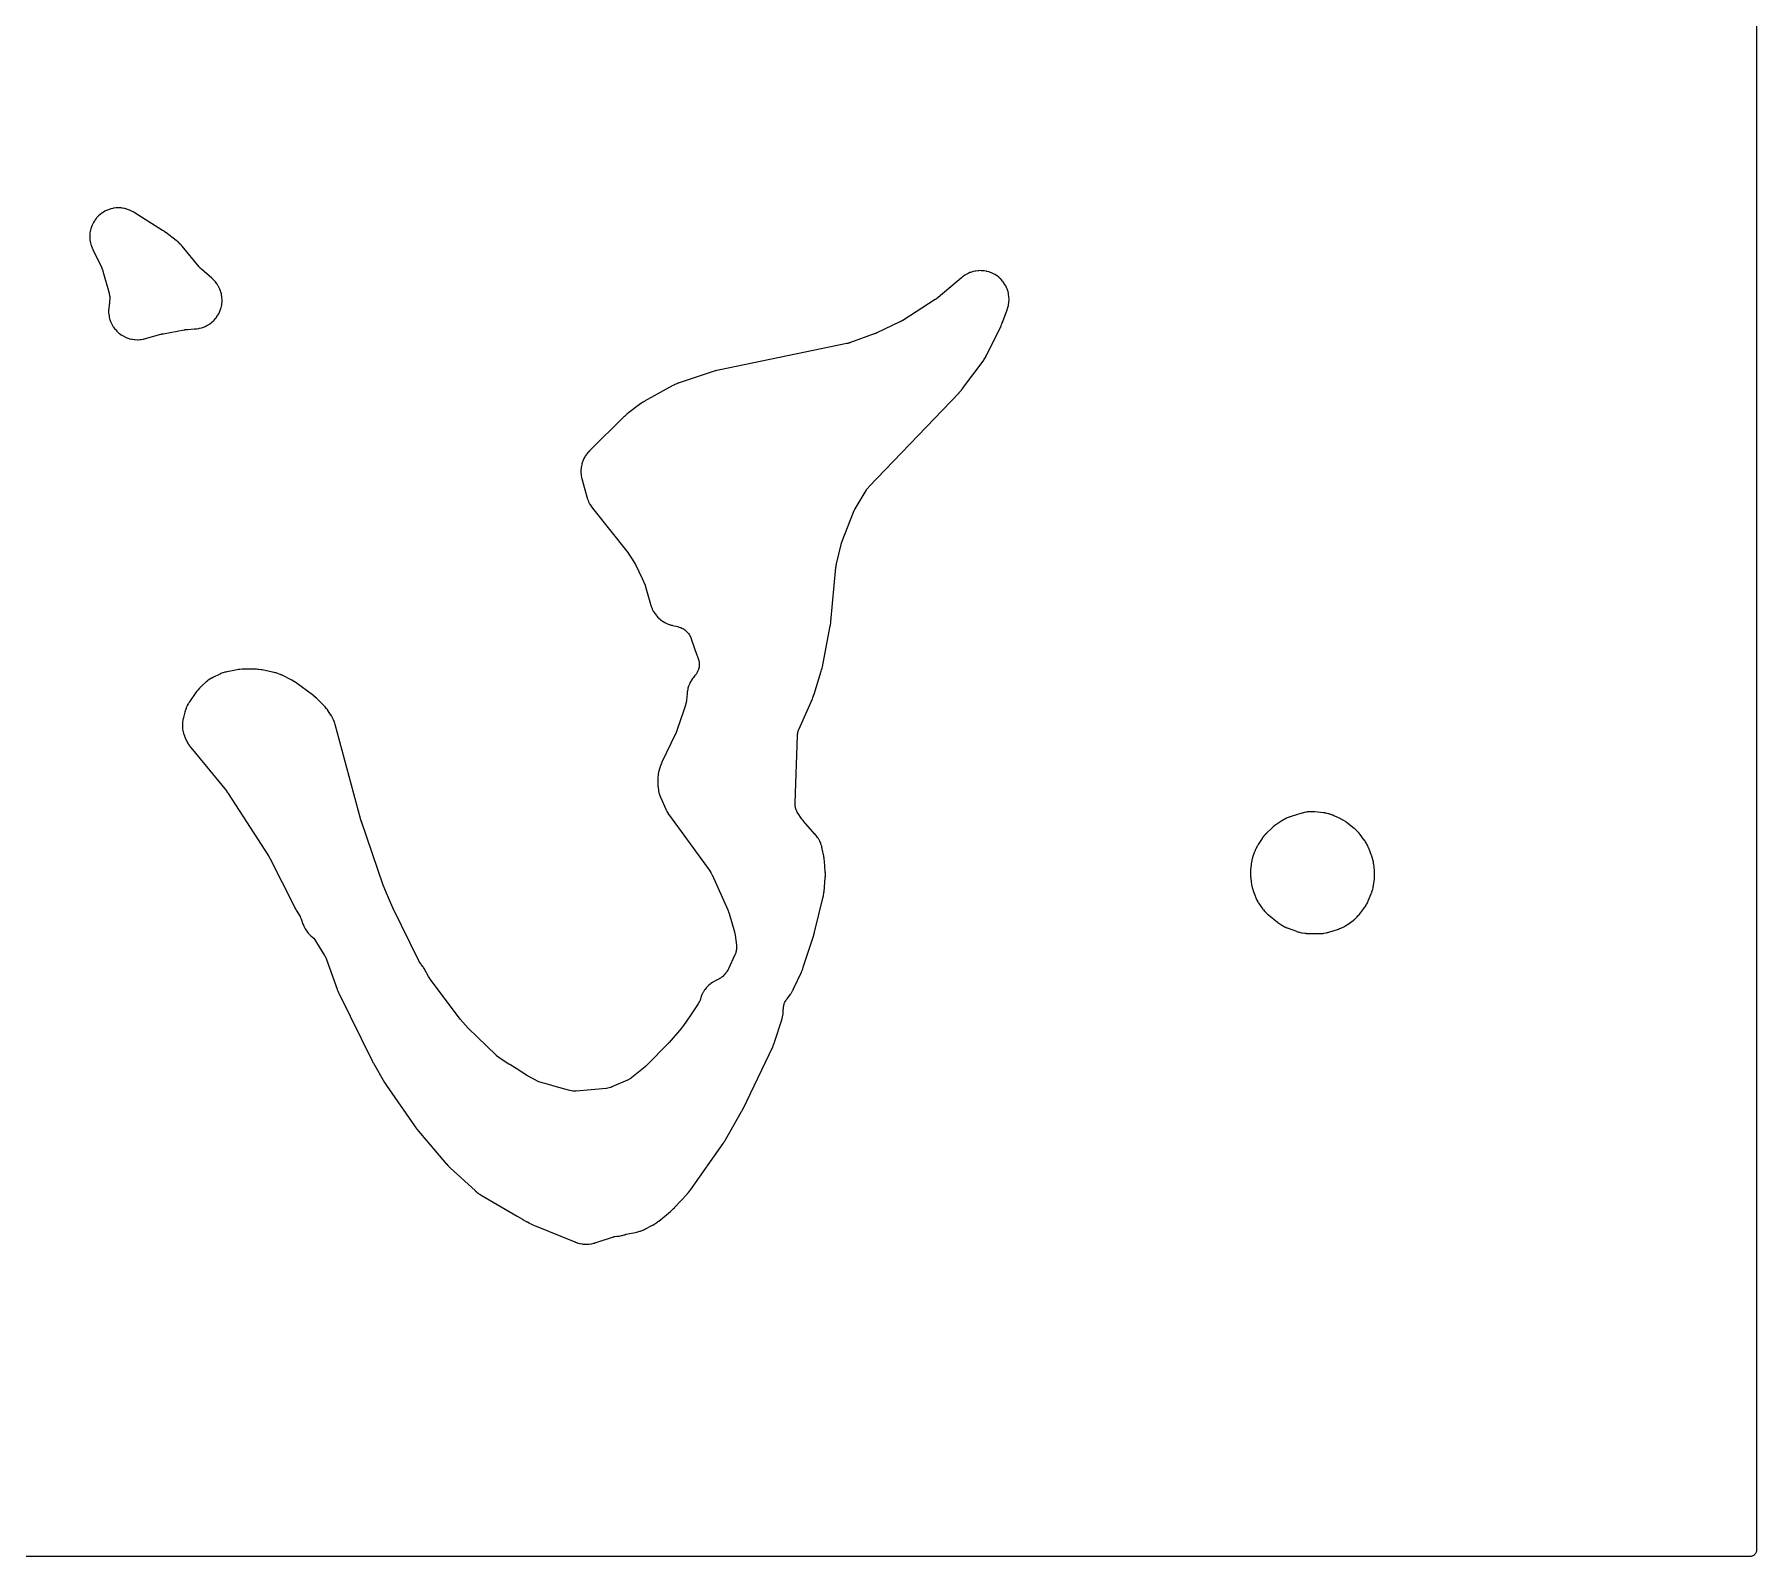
# Model space of a CAD drawing. Header units: millimetres. Extents: x 0 to 300, y 0 to 300.
# Drawn here: x 150 to 300, y -0.1 to 132.6 of the extents above; entities that cross this region are included whole.
import ezdxf

# ---------------------------------------------------------------- set-up
doc = ezdxf.new("R2010")
doc.units = ezdxf.units.MM
doc.layers.add('CUT', color=7, linetype='CONTINUOUS')

msp = doc.modelspace()

# ---------------------------------------------------------------- linework, layer by layer
at = {"layer": 'CUT'}
msp.add_lwpolyline([(300.0045, 298.5625), (300.0045, 1.4375), (300.0045, 0.5522), (300.0009, 0.4788), (299.9923, 0.4206), (299.978, 0.3635), (299.9582, 0.3082), (299.933, 0.255), (299.9028, 0.2046), (299.8678, 0.1573), (299.8283, 0.1137), (299.7847, 0.0743), (299.7375, 0.0392), (299.687, 0.009), (299.6339, -0.0162), (299.5785, -0.036), (299.5214, -0.0503), (299.4633, -0.0589), (299.3898, -0.0625), (298.5045, -0.0625), (1.4375, -0.0625)], dxfattribs=at)
for points in [[(154.8477, 114.4661), (154.8938, 114.2838), (154.9112, 114.227), (154.976, 114.0478), (154.9868, 114.0201), (155.0093, 113.9666), (155.0152, 113.9529), (155.0547, 113.8647), (155.0609, 113.8512), (155.8303, 112.2427), (155.8345, 112.2338), (155.8408, 112.2201), (155.8511, 112.1973), (155.8644, 112.1665), (155.8757, 112.139), (155.8844, 112.117), (155.8892, 112.1043), (155.891, 112.0996), (155.9008, 112.0721), (155.9217, 112.0104), (155.9334, 111.9732), (155.9371, 111.9606), (155.9398, 111.9512), (156.4742, 110.04), (156.4773, 110.0287), (156.4814, 110.0134), (156.4922, 109.9677), (156.5036, 109.9137), (156.5167, 109.8334), (156.5259, 109.7552), (156.5318, 109.6733), (156.5333, 109.6163), (156.5332, 109.5686), (156.5328, 109.5531), (156.5324, 109.5413), (156.5243, 109.3416), (156.5237, 109.3292), (156.5228, 109.3125), (156.5188, 109.263), (156.5097, 109.1808), (156.5049, 109.1438), (156.5018, 109.1234), (156.4999, 109.1112), (156.4951, 109.0826), (156.493, 109.0704), (156.4879, 109.0422), (156.4842, 109.0186), (156.4787, 108.9903), (156.4735, 108.9585), (156.4724, 108.9507), (156.4722, 108.9496), (156.4676, 108.9159), (156.4478, 108.7942), (156.4412, 108.7345), (156.4296, 108.545), (156.429, 108.485), (156.4365, 108.2953), (156.4418, 108.2355), (156.4682, 108.0475), (156.4795, 107.9885), (156.5246, 107.8041), (156.5417, 107.7465), (156.605, 107.5675), (156.6278, 107.512), (156.7086, 107.3402), (156.7369, 107.2872), (156.8345, 107.1244), (156.8679, 107.0745), (156.9813, 106.9222), (157.0195, 106.8759), (157.1476, 106.7358), (157.1902, 106.6935), (157.3316, 106.5669), (157.3783, 106.5291), (157.5317, 106.4172), (157.5819, 106.3843), (157.7457, 106.2883), (157.7989, 106.2605), (157.9715, 106.1814), (158.0273, 106.1591), (158.2069, 106.0976), (158.2646, 106.081), (158.4494, 106.0378), (158.5085, 106.0271), (158.6967, 106.0025), (158.7566, 105.9977), (158.9464, 105.9921), (159.0064, 105.9934), (159.1958, 106.0068), (159.2554, 106.014), (159.4451, 106.0467), (159.4745, 106.0525), (159.5317, 106.0654), (159.5463, 106.0688), (159.641, 106.0926), (159.6555, 106.0964), (160.9875, 106.4663), (160.9967, 106.4688), (161.0182, 106.4745), (161.0274, 106.4769), (161.0387, 106.4798), (161.048, 106.4821), (161.0696, 106.4874), (161.0788, 106.4896), (161.0895, 106.492), (161.0988, 106.4942), (161.1206, 106.499), (161.1299, 106.501), (161.1413, 106.5034), (161.1506, 106.5053), (161.1724, 106.5096), (161.1818, 106.5114), (163.0192, 106.8574), (163.0333, 106.86), (163.0664, 106.8656), (163.0806, 106.868), (163.0979, 106.8707), (163.1122, 106.8728), (163.1454, 106.8774), (163.1597, 106.8792), (163.1761, 106.8813), (163.1903, 106.8829), (163.2237, 106.8865), (163.238, 106.8879), (163.2555, 106.8894), (163.2698, 106.8906), (163.3033, 106.8931), (163.3177, 106.8941), (163.9073, 106.9285), (163.922, 106.9295), (164.0177, 106.9375), (164.0324, 106.9389), (164.0898, 106.945), (164.1191, 106.9489), (164.3062, 106.9785), (164.364, 106.9906), (164.5448, 107.0378), (164.6012, 107.0555), (164.7764, 107.1203), (164.8308, 107.1434), (164.9988, 107.2251), (165.0506, 107.2535), (165.2098, 107.3513), (165.2586, 107.3847), (165.4074, 107.4977), (165.4526, 107.5357), (165.5896, 107.6627), (165.6309, 107.705), (165.7547, 107.8449), (165.7916, 107.8911), (165.901, 108.0425), (165.9332, 108.0921), (166.0272, 108.2535), (166.0544, 108.306), (166.1321, 108.4759), (166.1539, 108.5308), (166.2145, 108.7075), (166.2309, 108.7643), (166.2738, 108.9461), (166.2845, 109.0042), (166.3093, 109.1894), (166.3142, 109.2483), (166.3207, 109.435), (166.3198, 109.4941), (166.3079, 109.6805), (166.3012, 109.7393), (166.271, 109.9236), (166.2586, 109.9814), (166.2104, 110.1619), (166.1923, 110.2182), (166.1266, 110.393), (166.1031, 110.4473), (166.0205, 110.6148), (165.9918, 110.6665), (165.8931, 110.8251), (165.8594, 110.8737), (165.7456, 111.0218), (165.7073, 111.0668), (165.5777, 111.205), (165.5569, 111.226), (165.5154, 111.2661), (165.5047, 111.2762), (165.4339, 111.3412), (165.4229, 111.3511), (164.529, 112.1329), (164.5221, 112.139), (164.5115, 112.1485), (164.4941, 112.1644), (164.4711, 112.186), (164.451, 112.2055), (164.4353, 112.2212), (164.4264, 112.2303), (164.4231, 112.2337), (164.4042, 112.2537), (164.3629, 112.299), (164.3387, 112.3266), (164.3307, 112.3361), (164.3249, 112.3431), (162.8413, 114.1441), (162.83, 114.1575), (162.7551, 114.2431), (162.7434, 114.2562), (162.697, 114.3062), (162.6725, 114.3312), (162.5085, 114.4887), (162.4825, 114.5122), (162.4306, 114.5565), (162.4171, 114.5677), (162.3285, 114.639), (162.3147, 114.6497), (161.4109, 115.3344), (161.4003, 115.3423), (161.3309, 115.3925), (161.3201, 115.4001), (161.2316, 115.4612), (161.2207, 115.4686), (161.1492, 115.5157), (161.1381, 115.5229), (158.6714, 117.0709), (158.6587, 117.0786), (158.5756, 117.1279), (158.5628, 117.1354), (158.5121, 117.1638), (158.4858, 117.1777), (158.3152, 117.2625), (158.2607, 117.2863), (158.085, 117.3529), (158.0284, 117.3712), (157.8469, 117.42), (157.7888, 117.4326), (157.6034, 117.4633), (157.5443, 117.4701), (157.3567, 117.4823), (157.2973, 117.4832), (157.1094, 117.4767), (157.0502, 117.4717), (156.8639, 117.4467), (156.8055, 117.4359), (156.6226, 117.3926), (156.5655, 117.376), (156.3878, 117.3148), (156.3326, 117.2927), (156.1618, 117.2142), (156.1091, 117.1867), (155.9469, 117.0917), (155.8972, 117.0591), (155.7452, 116.9486), (155.6989, 116.9112), (155.5586, 116.7861), (155.5163, 116.7444), (155.3891, 116.6061), (155.351, 116.5604), (155.2382, 116.4101), (155.2048, 116.3608), (155.1074, 116.2001), (155.0791, 116.1478), (154.998, 115.9783), (154.9751, 115.9234), (154.9112, 115.7467), (154.8937, 115.6898), (154.8476, 115.5076), (154.8359, 115.4493), (154.8081, 115.2634), (154.8022, 115.2043), (154.7929, 115.0166), (154.7929, 114.9571), (154.8022, 114.7694), (154.8081, 114.7102), (154.836, 114.5243)], [(162.8781, 72.0834), (162.906, 71.9029), (162.9172, 71.8478), (162.9599, 71.6782), (162.9759, 71.6253), (163.0342, 71.4599), (163.0439, 71.4342), (163.0641, 71.3845), (163.0694, 71.3718), (163.1048, 71.2899), (163.1104, 71.2774), (163.204, 71.0737), (163.2094, 71.0622), (163.2456, 70.9877), (163.2513, 70.9763), (163.274, 70.9319), (163.2861, 70.9095), (163.3666, 70.7673), (163.3936, 70.7241), (163.486, 70.5893), (163.5009, 70.5685), (163.5307, 70.5287), (163.5385, 70.5186), (163.5896, 70.4533), (163.5975, 70.4434), (166.691, 66.6619), (166.6989, 66.652), (166.7173, 66.6289), (166.7251, 66.6189), (166.7345, 66.6067), (166.7422, 66.5966), (166.7599, 66.573), (166.7675, 66.5628), (166.7761, 66.5509), (166.7835, 66.5406), (166.8006, 66.5165), (166.8078, 66.506), (166.8166, 66.4933), (166.8237, 66.4828), (166.8401, 66.4581), (166.847, 66.4475), (170.3501, 61.0181), (170.3564, 61.0082), (170.371, 60.985), (170.3771, 60.975), (170.3846, 60.9628), (170.3906, 60.9527), (170.4046, 60.9291), (170.4105, 60.919), (170.4172, 60.9072), (170.423, 60.897), (170.4363, 60.8731), (170.4419, 60.8628), (170.4488, 60.8502), (170.4543, 60.8398), (170.4669, 60.8155), (170.4723, 60.8051), (172.6146, 56.5733), (172.6207, 56.5614), (172.6616, 56.4849), (172.6681, 56.4732), (172.7215, 56.3783), (172.7282, 56.3668), (172.7725, 56.2921), (172.7794, 56.2807), (173.1231, 55.7295), (173.1247, 55.7237), (173.1333, 55.6942), (173.1516, 55.6371), (173.1565, 55.6225), (173.1894, 55.5282), (173.1947, 55.5138), (173.3648, 55.0639), (173.3702, 55.05), (173.4065, 54.9607), (173.4123, 54.947), (173.4354, 54.8939), (173.4479, 54.867), (173.5319, 54.6976), (173.5612, 54.6454), (173.6629, 54.4833), (173.6979, 54.4333), (173.8187, 54.2782), (173.8591, 54.2316), (173.9937, 54.0912), (174.0386, 54.049), (174.1871, 53.9231), (174.236, 53.8857), (174.3005, 53.8415), (175.2397, 52.3355), (175.246, 52.3252), (175.2545, 52.3113), (175.2784, 52.2692), (175.3163, 52.1981), (175.3325, 52.1664), (175.3473, 52.134), (175.3795, 52.0601), (175.3975, 52.0152), (175.4032, 51.9999), (175.4074, 51.9886), (176.3393, 49.3768), (176.3453, 49.3606), (176.3862, 49.2557), (176.3927, 49.2396), (176.4478, 49.1095), (176.4548, 49.0936), (176.5017, 48.9913), (176.5092, 48.9756), (179.3823, 43.1511), (179.3865, 43.1426), (179.4166, 43.0839), (179.4214, 43.0749), (179.4601, 43.0025), (179.4649, 42.9937), (179.4964, 42.937), (179.5017, 42.9277), (180.4713, 41.2549), (180.4776, 41.2443), (180.5193, 41.1757), (180.5258, 41.1652), (180.5799, 41.0802), (180.5867, 41.0698), (180.6311, 41.003), (180.6381, 40.9928), (183.0845, 37.4754), (183.0926, 37.464), (183.1464, 37.3904), (183.1548, 37.3792), (183.2245, 37.2883), (183.2332, 37.2773), (183.2903, 37.2063), (183.2993, 37.1955), (185.877, 34.1427), (185.8898, 34.128), (185.9745, 34.0341), (185.9878, 34.0198), (186.0978, 33.9055), (186.1115, 33.8917), (186.2021, 33.8034), (186.2163, 33.7901), (188.3657, 31.8283), (188.3776, 31.8177), (188.4564, 31.7496), (188.4686, 31.7393), (188.517, 31.6996), (188.5423, 31.68), (188.71, 31.5569), (188.7364, 31.5387), (188.7887, 31.5044), (188.8022, 31.4958), (188.8908, 31.4412), (188.9045, 31.4329), (192.0317, 29.6165), (192.478, 29.3336), (192.489, 29.3269), (192.5605, 29.2836), (192.5716, 29.2771), (192.6152, 29.252), (192.6378, 29.2397), (192.7861, 29.1626), (192.8092, 29.1512), (192.8548, 29.13), (192.8665, 29.1247), (192.916, 29.1029), (193.0665, 29.0155), (193.0851, 29.0051), (193.2072, 28.9398), (193.2262, 28.9301), (193.3822, 28.8538), (193.4015, 28.8448), (193.5279, 28.7884), (193.5475, 28.78), (197.0607, 27.3598), (197.0747, 27.3543), (197.1666, 27.3198), (197.1808, 27.3147), (197.2365, 27.2954), (197.2653, 27.2862), (197.451, 27.2321), (197.5098, 27.2181), (197.6974, 27.1834), (197.7572, 27.1754), (197.9474, 27.1598), (198.0078, 27.1578), (198.1986, 27.1614), (198.2588, 27.1655), (198.4483, 27.1882), (198.5078, 27.1984), (198.6966, 27.2406), (198.7259, 27.2479), (198.7827, 27.2636), (198.7972, 27.2678), (198.8911, 27.2964), (198.9055, 27.3009), (200.4308, 27.8071), (200.4452, 27.8118), (200.479, 27.8224), (200.4935, 27.8268), (200.5112, 27.832), (200.5258, 27.8362), (200.5285, 27.8369), (200.7067, 27.8503), (200.7214, 27.8516), (200.8169, 27.8611), (200.8316, 27.8628), (200.8888, 27.8699), (200.918, 27.8743), (201.1045, 27.907), (201.1621, 27.92), (201.3419, 27.9701), (201.3979, 27.9888), (201.5061, 28.0308), (202.3359, 28.1866), (202.3505, 28.1896), (202.4451, 28.2098), (202.4597, 28.2131), (202.5162, 28.2266), (202.545, 28.2343), (202.7281, 28.2879), (202.7843, 28.3074), (202.9612, 28.3789), (202.9885, 28.3908), (203.0412, 28.4152), (203.0546, 28.4216), (203.1414, 28.4644), (203.1547, 28.4712), (203.8221, 28.8215), (203.8356, 28.8288), (203.9229, 28.8776), (203.9363, 28.8852), (203.988, 28.9159), (204.014, 28.9322), (204.1806, 29.0428), (204.2058, 29.0604), (204.2541, 29.0962), (204.2663, 29.1055), (204.3451, 29.167), (204.3571, 29.1766), (205.3711, 30.011), (205.3862, 30.0239), (205.4832, 30.1093), (205.4979, 30.1226), (205.616, 30.2337), (205.6302, 30.2475), (205.7213, 30.3391), (205.7351, 30.3535), (206.8341, 31.5339), (206.8479, 31.5492), (206.9355, 31.65), (206.9487, 31.6657), (207.0542, 31.7959), (207.0669, 31.8121), (207.1474, 31.9187), (207.1595, 31.9353), (209.978, 35.9452), (209.986, 35.9569), (210.0373, 36.0338), (210.0451, 36.0457), (210.1072, 36.1436), (210.1147, 36.1557), (210.1623, 36.2349), (210.1695, 36.2472), (211.579, 38.7212), (211.584, 38.73), (211.6177, 38.7916), (211.6228, 38.8011), (211.6635, 38.8787), (211.6683, 38.8881), (211.6994, 38.95), (211.7044, 38.9602), (214.2903, 44.3633), (214.2989, 44.3821), (214.3526, 44.5051), (214.3605, 44.5241), (214.4226, 44.6807), (214.4299, 44.7), (214.475, 44.8264), (214.4816, 44.8459), (215.0808, 46.725), (215.0854, 46.7403), (215.1144, 46.8402), (215.1186, 46.8556), (215.1344, 46.9161), (215.1416, 46.9472), (215.1828, 47.1481), (215.1922, 47.2114), (215.2115, 47.4127), (215.2142, 47.4767), (215.2129, 47.5855), (215.2134, 47.6284), (215.2163, 47.707), (215.2235, 47.7925), (215.231, 47.8492), (215.2463, 47.9336), (215.2592, 47.9893), (215.2825, 48.0719), (215.3006, 48.1261), (215.3317, 48.2062), (215.3549, 48.2584), (215.3934, 48.3351), (215.4215, 48.3849), (215.4671, 48.4575), (215.5121, 48.5221), (215.5375, 48.5567), (215.7743, 48.864), (215.7844, 48.8775), (215.7848, 48.8781), (215.8485, 48.9656), (215.8581, 48.9793), (215.8951, 49.0333), (215.9133, 49.0615), (216.0261, 49.2477), (216.0427, 49.2769), (216.0734, 49.3346), (216.0811, 49.3495), (216.1295, 49.4471), (216.1368, 49.4622), (216.7917, 50.8793), (216.799, 50.8956), (216.8447, 51.0027), (216.8515, 51.0193), (216.9047, 51.1554), (216.911, 51.1722), (216.9502, 51.2818), (216.956, 51.2988), (217.8627, 54.0957), (217.8659, 54.1057), (217.8871, 54.1754), (217.8903, 54.1862), (217.9152, 54.2735), (217.9181, 54.2841), (217.9365, 54.3535), (217.9394, 54.3649), (218.6868, 57.4273), (218.6892, 57.4379), (218.7058, 57.5115), (218.7082, 57.5225), (218.7181, 57.571), (218.7225, 57.5944), (218.7466, 57.7411), (218.7499, 57.7638), (218.7548, 57.8033), (218.756, 57.8141), (218.764, 57.8883), (218.7652, 57.9003), (218.8682, 59.0896), (218.8691, 59.1019), (218.8744, 59.1817), (218.875, 59.194), (218.8772, 59.242), (218.8778, 59.2666), (218.8785, 59.4265), (218.8781, 59.4511), (218.8763, 59.4992), (218.8758, 59.5115), (218.8712, 59.5914), (218.8704, 59.6037), (218.7968, 60.5472), (218.7952, 60.565), (218.7828, 60.6799), (218.7806, 60.6976), (218.7607, 60.8413), (218.7581, 60.8589), (218.7389, 60.973), (218.7356, 60.9905), (218.6103, 61.6202), (218.607, 61.6358), (218.5842, 61.7365), (218.5805, 61.7519), (218.5652, 61.812), (218.5565, 61.8426), (218.4959, 62.037), (218.4737, 62.0966), (218.394, 62.2809), (218.3657, 62.3378), (218.2669, 62.5127), (218.2328, 62.5663), (218.1144, 62.732), (218.0953, 62.7574), (218.0566, 62.8058), (218.0465, 62.8181), (217.98, 62.8972), (217.9696, 62.9092), (216.9686, 64.0362), (216.9584, 64.0479), (216.9348, 64.0755), (216.9248, 64.0874), (216.9127, 64.102), (216.9028, 64.1141), (216.8802, 64.1424), (216.8706, 64.1547), (216.8538, 64.1764), (216.8444, 64.1888), (216.8227, 64.218), (216.8135, 64.2305), (216.8024, 64.2459), (216.7935, 64.2587), (216.7728, 64.2885), (216.7641, 64.3014), (216.5033, 64.6927), (216.4783, 64.7323), (216.4345, 64.8061), (216.391, 64.8889), (216.3649, 64.9455), (216.3302, 65.0324), (216.3102, 65.0914), (216.2847, 65.1815), (216.2709, 65.2422), (216.2549, 65.3344), (216.2474, 65.3963), (216.2411, 65.4897), (216.2398, 65.5754), (216.2403, 65.6222), (216.4543, 71.4886), (216.4569, 71.5313), (216.4635, 71.6093), (216.4747, 71.6941), (216.4848, 71.7501), (216.5041, 71.8335), (216.5195, 71.8883), (216.5465, 71.9694), (216.5748, 72.0425), (216.5912, 72.082), (217.7439, 74.6858), (217.7507, 74.7018), (217.7934, 74.8064), (217.7998, 74.8225), (217.8495, 74.9552), (217.8554, 74.9716), (217.892, 75.0784), (217.8974, 75.0949), (218.5168, 77.0908), (218.5214, 77.1065), (218.5501, 77.2086), (218.5543, 77.2244), (218.5868, 77.3536), (218.5906, 77.3695), (218.6137, 77.4731), (218.617, 77.489), (219.3088, 81.0464), (219.3114, 81.0611), (219.3275, 81.1566), (219.3298, 81.1714), (219.3471, 81.2918), (219.349, 81.3066), (219.3604, 81.4028), (219.362, 81.4176), (219.8005, 86.1369), (219.8021, 86.1528), (219.8062, 86.1897), (219.8081, 86.2055), (219.8106, 86.2248), (219.8128, 86.2406), (219.8182, 86.2774), (219.8206, 86.2931), (219.8236, 86.3111), (219.8263, 86.3268), (219.833, 86.3634), (219.836, 86.379), (219.8399, 86.3981), (219.8432, 86.4136), (219.8511, 86.4499), (219.8547, 86.4655), (220.2544, 88.1402), (220.2581, 88.1551), (220.267, 88.1899), (220.271, 88.2048), (220.276, 88.2228), (220.2802, 88.2376), (220.2903, 88.2721), (220.2947, 88.2868), (220.3, 88.3036), (220.3047, 88.3183), (220.316, 88.3523), (220.3209, 88.3669), (220.3271, 88.3846), (220.3324, 88.3991), (220.3448, 88.4327), (220.3502, 88.4471), (221.3303, 90.9662), (221.3338, 90.975), (221.3392, 90.9886), (221.3485, 91.011), (221.3614, 91.0407), (221.3733, 91.067), (221.383, 91.0877), (221.3887, 91.0995), (221.3908, 91.1039), (221.4037, 91.1291), (221.4331, 91.1848), (221.4515, 91.2178), (221.4579, 91.2288), (221.4627, 91.2369), (222.4324, 92.8588), (222.439, 92.8696), (222.448, 92.8842), (222.4757, 92.9264), (222.524, 92.9956), (222.546, 93.0257), (222.5692, 93.0549), (222.6231, 93.1198), (222.6565, 93.1578), (222.6682, 93.1703), (222.6769, 93.1795), (230.5256, 101.3753), (230.5381, 101.3887), (230.6178, 101.4772), (230.6298, 101.491), (230.7264, 101.605), (230.738, 101.6192), (230.8122, 101.7124), (230.8234, 101.7269), (232.6121, 104.1214), (232.6204, 104.1327), (232.6728, 104.2064), (232.6808, 104.2179), (232.7112, 104.2629), (232.7263, 104.2863), (232.8207, 104.4406), (232.8347, 104.4647), (232.8608, 104.5124), (232.8674, 104.5247), (232.9091, 104.605), (232.9154, 104.6174), (234.1799, 107.196), (234.1868, 107.2106), (234.2305, 107.3061), (234.237, 107.3209), (234.2886, 107.4423), (234.2948, 107.4572), (234.3333, 107.555), (234.339, 107.5701), (234.7134, 108.6017), (234.7182, 108.6154), (234.7483, 108.7051), (234.7527, 108.7189), (234.7695, 108.7733), (234.7774, 108.8013), (234.8238, 108.982), (234.8355, 109.039), (234.8638, 109.2209), (234.8699, 109.2787), (234.8804, 109.4625), (234.8809, 109.5207), (234.8735, 109.7046), (234.8683, 109.7625), (234.8432, 109.9449), (234.8324, 110.0021), (234.7897, 110.1811), (234.7735, 110.237), (234.7137, 110.411), (234.6921, 110.4651), (234.6157, 110.6325), (234.589, 110.6842), (234.4967, 110.8434), (234.4651, 110.8923), (234.3578, 111.0418), (234.3216, 111.0874), (234.2003, 111.2258), (234.1599, 111.2677), (234.0258, 111.3937), (233.9815, 111.4315), (233.8358, 111.5439), (233.788, 111.5772), (233.6321, 111.675), (233.5814, 111.7035), (233.4168, 111.7857), (233.3635, 111.8092), (233.1916, 111.875), (233.1363, 111.8932), (232.9589, 111.9421), (232.9021, 111.9549), (232.7208, 111.9864), (232.6631, 111.9935), (232.4795, 112.0073), (232.4214, 112.0089), (232.2374, 112.0048), (232.1793, 112.0007), (231.9966, 111.9788), (231.9392, 111.9691), (231.7594, 111.9296), (231.7033, 111.9144), (231.5282, 111.8577), (231.4737, 111.8371), (231.305, 111.7637), (231.2528, 111.7379), (231.092, 111.6485), (231.0425, 111.6178), (230.889, 111.5117), (230.8654, 111.4946), (230.8203, 111.4601), (230.8088, 111.4511), (230.7351, 111.3918), (230.7239, 111.3826), (228.6988, 109.6718), (228.6874, 109.6623), (228.6604, 109.6403), (228.6488, 109.631), (228.6346, 109.6197), (228.6228, 109.6106), (228.5952, 109.5895), (228.5832, 109.5806), (228.5695, 109.5704), (228.5574, 109.5617), (228.5291, 109.5415), (228.5169, 109.533), (228.5019, 109.5227), (228.4896, 109.5144), (228.4606, 109.4952), (228.4481, 109.487), (225.619, 107.6774), (225.607, 107.6699), (225.5791, 107.6527), (225.5671, 107.6454), (225.5523, 107.6366), (225.5402, 107.6295), (225.5117, 107.6131), (225.4994, 107.6061), (225.4853, 107.5983), (225.4729, 107.5916), (225.444, 107.5761), (225.4315, 107.5696), (225.4162, 107.5617), (225.4037, 107.5554), (225.3742, 107.5408), (225.3616, 107.5346), (223.3553, 106.5805), (223.3453, 106.5759), (223.3221, 106.5652), (223.3121, 106.5607), (223.2999, 106.5552), (223.2899, 106.5508), (223.2664, 106.5407), (223.2563, 106.5364), (223.2446, 106.5315), (223.2345, 106.5274), (223.2108, 106.5178), (223.2006, 106.5138), (223.1881, 106.5089), (223.1779, 106.505), (223.1539, 106.496), (223.1436, 106.4923), (221.0653, 105.7419), (221.05, 105.7366), (221.0144, 105.7244), (220.999, 105.7194), (220.9803, 105.7133), (220.9649, 105.7085), (220.9288, 105.6977), (220.9133, 105.6932), (220.8955, 105.6881), (220.8799, 105.6839), (220.8435, 105.6743), (220.8279, 105.6704), (220.8087, 105.6657), (220.793, 105.662), (220.7563, 105.6538), (220.7405, 105.6504), (209.701, 103.3787), (209.684, 103.375), (209.574, 103.349), (209.5572, 103.3447), (209.4201, 103.3081), (209.4034, 103.3034), (209.2951, 103.2711), (209.2785, 103.2659), (206.1262, 102.2251), (206.113, 102.2206), (206.0271, 102.19), (206.0139, 102.1851), (205.9627, 102.1655), (205.9368, 102.1548), (205.7698, 102.0818), (205.7444, 102.0699), (205.6952, 102.0457), (205.6827, 102.0393), (205.602, 101.997), (205.5896, 101.9903), (203.1303, 100.6277), (203.1118, 100.6169), (202.9925, 100.5452), (202.9743, 100.5338), (202.828, 100.4384), (202.8102, 100.4264), (202.6963, 100.3463), (202.679, 100.3337), (201.7247, 99.6099), (201.7092, 99.5978), (201.6099, 99.5172), (201.5948, 99.5045), (201.4736, 99.3994), (201.4589, 99.3862), (201.3651, 99.2993), (201.3509, 99.2857), (198.3624, 96.3289), (198.3522, 96.3186), (198.2869, 96.2509), (198.277, 96.2403), (198.2388, 96.1987), (198.2198, 96.1769), (198.1011, 96.0344), (198.0663, 95.9881), (197.9633, 95.8369), (197.9331, 95.7876), (197.8451, 95.6271), (197.8198, 95.5751), (197.7478, 95.4069), (197.7276, 95.3527), (197.672, 95.1784), (197.6572, 95.1225), (197.6187, 94.9436), (197.6093, 94.8865), (197.5882, 94.7048), (197.5843, 94.647), (197.5809, 94.4641), (197.5826, 94.4062), (197.5968, 94.2238), (197.604, 94.1664), (197.6362, 93.9838), (197.6419, 93.9554), (197.6543, 93.9003), (197.6577, 93.8862), (197.6806, 93.795), (197.6843, 93.781), (198.0935, 92.306), (198.0976, 92.2916), (198.1259, 92.1987), (198.1305, 92.1844), (198.1489, 92.129), (198.159, 92.1008), (198.2284, 91.9222), (198.2528, 91.8676), (198.3384, 91.699), (198.3681, 91.6471), (198.4715, 91.4857), (198.4882, 91.4609), (198.5221, 91.4134), (198.531, 91.4013), (198.5894, 91.3236), (198.5985, 91.3118), (201.6615, 87.441), (201.7603, 87.2869), (201.7995, 87.2259), (201.9833, 86.9393), (202.3356, 86.3899), (202.9274, 85.1867), (203.1859, 84.5985), (203.1888, 84.5885), (203.1916, 84.5783), (203.6462, 82.9354), (203.6502, 82.9214), (203.6777, 82.8307), (203.6821, 82.8168), (203.6999, 82.7627), (203.7097, 82.7352), (203.7768, 82.5607), (203.8004, 82.5074), (203.883, 82.3425), (203.9116, 82.2917), (204.0098, 82.1357), (204.0432, 82.0879), (204.156, 81.9421), (204.1939, 81.8978), (204.3204, 81.7637), (204.3625, 81.7232), (204.5014, 81.602), (204.5471, 81.5658), (204.6971, 81.4587), (204.7462, 81.4271), (204.9059, 81.335), (204.9578, 81.3084), (205.1257, 81.2322), (205.1799, 81.2108), (205.3568, 81.1504), (205.3846, 81.1417), (205.4394, 81.126), (205.4534, 81.1221), (205.5451, 81.0981), (205.5593, 81.0946), (205.5692, 81.0923), (206.0205, 80.986), (206.0649, 80.9743), (206.1455, 80.9509), (206.232, 80.921), (206.2886, 80.8981), (206.3716, 80.8595), (206.4256, 80.831), (206.5043, 80.7842), (206.555, 80.7504), (206.6286, 80.6957), (206.6933, 80.6423), (206.7279, 80.6123), (206.7616, 80.5815), (206.7937, 80.5507), (206.8512, 80.4926), (206.9107, 80.4263), (206.9481, 80.3802), (207.0007, 80.3083), (207.0333, 80.2588), (207.0786, 80.182), (207.1062, 80.1295), (207.1437, 80.0486), (207.1743, 79.9729), (207.19, 79.9312), (207.6869, 78.5025), (207.6931, 78.4855), (207.7352, 78.3754), (207.7419, 78.3585), (207.7668, 78.299), (207.7823, 78.259), (207.8091, 78.1851), (207.8344, 78.1032), (207.8487, 78.0478), (207.8661, 77.9638), (207.875, 77.9074), (207.8844, 77.8221), (207.8879, 77.7651), (207.8891, 77.6793), (207.8871, 77.6222), (207.8801, 77.5367), (207.8727, 77.4801), (207.8576, 77.3956), (207.8449, 77.3399), (207.8218, 77.2573), (207.8038, 77.2031), (207.773, 77.123), (207.7499, 77.0707), (207.7116, 76.994), (207.6837, 76.9442), (207.6382, 76.8714), (207.6056, 76.8245), (207.5534, 76.7564), (207.4907, 76.6821), (207.4898, 76.681), (207.3517, 76.5168), (207.3147, 76.468), (207.2065, 76.3089), (207.1749, 76.2568), (207.0834, 76.0875), (207.0572, 76.0325), (206.9833, 75.8548), (206.9628, 75.7975), (206.9073, 75.6131), (206.8927, 75.554), (206.8557, 75.3624), (206.8507, 75.3324), (206.8424, 75.2735), (206.8404, 75.2584), (206.8291, 75.1601), (206.8275, 75.1449), (206.7759, 74.5691), (206.7747, 74.5561), (206.7724, 74.5345), (206.7655, 74.4826), (206.7512, 74.3953), (206.744, 74.3567), (206.7432, 74.3528), (206.7344, 74.3146), (206.7125, 74.2287), (206.6982, 74.1785), (206.6916, 74.1578), (206.6875, 74.1454), (206.508, 73.6068), (205.9512, 71.9369), (205.9465, 71.9233), (205.9354, 71.8917), (205.9306, 71.8782), (205.9245, 71.8617), (205.9194, 71.8483), (205.9073, 71.8171), (205.902, 71.8037), (205.8924, 71.7802), (205.8869, 71.7669), (205.8738, 71.736), (205.8681, 71.7228), (205.861, 71.7068), (205.855, 71.6937), (205.841, 71.6633), (205.8348, 71.6503), (204.6344, 69.1624), (204.629, 69.151), (204.5948, 69.0761), (204.5897, 69.0645), (204.5701, 69.0191), (204.5606, 68.9956), (204.5018, 68.8419), (204.4933, 68.8181), (204.4776, 68.7711), (204.4737, 68.7591), (204.4492, 68.6805), (204.4456, 68.6684), (204.3975, 68.5018), (204.3936, 68.4874), (204.3691, 68.3939), (204.3655, 68.3795), (204.3522, 68.3229), (204.3461, 68.2938), (204.3117, 68.1063), (204.3039, 68.0474), (204.2882, 67.8574), (204.2865, 67.8277), (204.2846, 67.7696), (204.2843, 67.7548), (204.2835, 67.6581), (204.2836, 67.6432), (204.2918, 67.1575), (204.2922, 67.1424), (204.2963, 67.0444), (204.2972, 67.0293), (204.3011, 66.9705), (204.3039, 66.9405), (204.3265, 66.7484), (204.3366, 66.689), (204.3779, 66.5027), (204.3939, 66.4446), (204.4544, 66.2609), (204.4646, 66.2325), (204.4858, 66.1776), (204.4915, 66.1636), (204.5291, 66.073), (204.5351, 66.0591), (204.9699, 65.0834), (204.9765, 65.0691), (205.0206, 64.9768), (205.0276, 64.9627), (205.0555, 64.9079), (205.0705, 64.8802), (205.1729, 64.7032), (205.1894, 64.6763), (205.2229, 64.6248), (205.2317, 64.6117), (205.2897, 64.5274), (205.2988, 64.5146), (208.807, 59.6948), (208.8138, 59.6852), (208.8251, 59.6694), (208.8512, 59.6304), (208.8936, 59.5633), (208.9118, 59.5333), (208.9137, 59.5301), (208.9307, 59.4993), (208.9678, 59.4291), (208.9886, 59.3871), (208.9967, 59.3695), (209.0016, 59.3588), (210.3734, 56.294), (210.3795, 56.28), (210.3936, 56.247), (210.3995, 56.2329), (210.4065, 56.2156), (210.4122, 56.2013), (210.4251, 56.168), (210.4305, 56.1536), (210.4399, 56.1282), (210.4451, 56.1137), (210.4569, 56.08), (210.4618, 56.0654), (210.4676, 56.0477), (210.4723, 56.0331), (210.4829, 55.9989), (210.4874, 55.9842), (210.9579, 54.3756), (210.9604, 54.3669), (210.9644, 54.3524), (210.9735, 54.3174), (210.9877, 54.2579), (210.9936, 54.2314), (210.9942, 54.2286), (210.9993, 54.202), (211.0099, 54.1417), (211.0155, 54.106), (211.0175, 54.0911), (211.0186, 54.0821), (211.1244, 53.2329), (211.1286, 53.1916), (211.1345, 53.1157), (211.1371, 53.0327), (211.1363, 52.9774), (211.1312, 52.8945), (211.1253, 52.8395), (211.1127, 52.7574), (211.1017, 52.7032), (211.0815, 52.6226), (211.0656, 52.5696), (211.0381, 52.4912), (211.0096, 52.4207), (210.9931, 52.3825), (210.4324, 51.1604), (210.4049, 51.1056), (210.3597, 51.0224), (210.3046, 50.9338), (210.2505, 50.8571), (210.2196, 50.8159), (210.1256, 50.6976), (210.096, 50.6623), (210.0403, 50.5991), (209.976, 50.5334), (209.9311, 50.4918), (209.8604, 50.433), (209.8114, 50.3962), (209.7352, 50.3449), (209.6827, 50.3133), (209.6016, 50.27), (209.5253, 50.2342), (209.4832, 50.2157), (209.4707, 50.2106), (209.4455, 50.1997), (209.2852, 50.1254), (209.2356, 50.0996), (209.0798, 50.009), (209.0321, 49.9781), (208.8862, 49.8736), (208.8417, 49.8384), (208.7063, 49.7206), (208.6653, 49.6814), (208.5416, 49.5513), (208.5045, 49.5084), (208.3937, 49.3672), (208.3608, 49.3209), (208.2638, 49.1699), (208.2355, 49.1208), (208.1532, 48.9613), (208.1296, 48.9096), (208.0619, 48.7408), (208.0519, 48.7142), (208.0337, 48.6618), (208.0292, 48.6483), (208.001, 48.5605), (207.9855, 48.5119), (207.9602, 48.4389), (207.9288, 48.3605), (207.9054, 48.3093), (207.8668, 48.2341), (207.831, 48.1719), (207.8029, 48.1262), (207.7994, 48.121), (207.793, 48.1112), (207.0939, 47.077), (207.0939, 47.0769), (206.5127, 46.2171), (206.5052, 46.2062), (206.4877, 46.1811), (206.4801, 46.1704), (206.4707, 46.1574), (206.463, 46.1467), (206.4447, 46.1221), (206.4368, 46.1116), (206.4276, 46.0996), (206.4196, 46.0893), (206.4006, 46.0652), (206.3924, 46.0549), (206.3823, 46.0425), (206.3739, 46.0323), (206.3543, 46.0088), (206.3458, 45.9988), (205.2548, 44.7326), (205.2508, 44.728), (205.2414, 44.7172), (205.2374, 44.7126), (205.2277, 44.7017), (205.2227, 44.6961), (205.2109, 44.683), (205.2059, 44.6775), (205.2, 44.6711), (205.1949, 44.6655), (205.1829, 44.6527), (205.1778, 44.6472), (205.1751, 44.6444), (205.169, 44.6379), (205.1545, 44.623), (205.1483, 44.6166), (203.3617, 42.8033), (203.3531, 42.7947), (203.333, 42.7748), (203.3243, 42.7664), (203.3138, 42.7562), (203.305, 42.7479), (203.2845, 42.7287), (203.2757, 42.7206), (203.2654, 42.7112), (203.2564, 42.7031), (203.2354, 42.6844), (203.2263, 42.6765), (203.2151, 42.6668), (203.2059, 42.659), (203.1844, 42.6409), (203.1751, 42.6332), (202.0091, 41.6798), (202.001, 41.6733), (201.9884, 41.6632), (201.9673, 41.6469), (201.9388, 41.6255), (201.9221, 41.6134), (201.906, 41.6021), (201.8627, 41.5738), (201.7978, 41.5343), (201.7347, 41.4993), (201.6892, 41.4763), (201.651, 41.4582), (201.6384, 41.4526), (201.6289, 41.4484), (200.2816, 40.8656), (200.2706, 40.861), (200.2557, 40.8547), (200.211, 40.8375), (200.169, 40.8226), (199.8236, 40.7438), (199.8133, 40.7425), (199.7975, 40.7408), (199.7856, 40.7397), (197.181, 40.507), (197.1399, 40.5043), (197.0645, 40.501), (196.9822, 40.5012), (196.9274, 40.5039), (196.8667, 40.5096), (196.4911, 40.5922), (195.3484, 40.9171), (195.0493, 41.0022), (194.7542, 41.0861), (193.9104, 41.3261), (192.9266, 41.8493), (191.9516, 42.462), (191.3858, 42.8175), (191.308, 42.8664), (190.6201, 43.2986), (190.2396, 43.5889), (190.2395, 43.589), (190.2338, 43.5945), (190.1946, 43.6327), (187.7567, 46.0033), (187.0526, 46.7815), (184.4847, 50.2168), (184.4759, 50.2288), (184.4669, 50.2413), (184.3075, 50.4917), (183.9197, 51.1847), (183.9125, 51.1973), (183.8642, 51.2788), (183.8566, 51.2913), (183.8265, 51.3395), (183.8104, 51.3639), (183.7038, 51.5173), (183.6683, 51.5634), (183.549, 51.7038), (183.5225, 51.7321), (183.5186, 51.7389), (183.5127, 51.7496), (183.4991, 51.7746), (183.4933, 51.7854), (183.4863, 51.7986), (183.4807, 51.8095), (183.4677, 51.8349), (183.4623, 51.8458), (181.1817, 56.4717), (180.8138, 57.3619), (180.7547, 57.5051), (180.7408, 57.5385), (180.3656, 58.4466), (178.4503, 64.0043), (178.4482, 64.0102), (178.4435, 64.0241), (178.4416, 64.03), (178.4369, 64.0443), (178.4345, 64.0517), (178.429, 64.0688), (178.4267, 64.0762), (178.424, 64.0847), (178.4218, 64.0921), (178.4166, 64.1094), (178.4144, 64.1168), (178.4133, 64.1206), (178.4108, 64.1294), (178.405, 64.15), (178.4026, 64.1588), (176.1684, 72.4506), (176.1642, 72.4655), (176.1355, 72.5621), (176.1309, 72.5769), (176.1121, 72.6345), (176.1018, 72.6637), (176.0306, 72.8492), (176.0054, 72.9059), (175.9154, 73.083), (175.9006, 73.1103), (175.8705, 73.1628), (175.8626, 73.1761), (175.8101, 73.2622), (175.8019, 73.2753), (175.5697, 73.6348), (175.5604, 73.6489), (175.4981, 73.7396), (175.4884, 73.7534), (175.4495, 73.8068), (175.4288, 73.8335), (175.2896, 74.0036), (175.2674, 74.0291), (175.2228, 74.0778), (175.2112, 74.0901), (175.1346, 74.1689), (175.1226, 74.1809), (174.5798, 74.7092), (174.5647, 74.7234), (174.4653, 74.8138), (174.4497, 74.8274), (174.3211, 74.9363), (174.3051, 74.9494), (174.1997, 75.0327), (174.1832, 75.0452), (172.7813, 76.076), (172.7711, 76.0834), (172.7038, 76.1307), (172.6934, 76.1379), (172.6523, 76.1655), (172.631, 76.1792), (172.4908, 76.2651), (172.4689, 76.2779), (172.4257, 76.3019), (172.4146, 76.3079), (172.3418, 76.3464), (172.3306, 76.3522), (171.541, 76.7486), (171.5297, 76.7541), (171.4562, 76.7891), (171.4449, 76.7943), (171.4002, 76.8144), (171.3772, 76.8243), (171.2282, 76.8841), (171.181, 76.9008), (171.0275, 76.948), (171.0034, 76.9548), (170.9561, 76.9672), (170.9439, 76.9703), (170.8648, 76.9893), (170.8526, 76.9921), (169.9276, 77.1939), (169.9131, 77.1969), (169.819, 77.215), (169.8045, 77.2176), (169.7477, 77.2271), (169.7185, 77.2312), (169.5282, 77.2535), (169.4988, 77.2562), (169.4414, 77.2601), (169.4266, 77.2609), (169.3309, 77.265), (169.3161, 77.2654), (168.2988, 77.2839), (168.2826, 77.284), (168.1773, 77.283), (168.1611, 77.2827), (168.0978, 77.2804), (168.0655, 77.2784), (167.8558, 77.2594), (167.8236, 77.2557), (167.761, 77.2466), (167.745, 77.244), (167.6412, 77.2261), (167.6253, 77.2232), (166.7488, 77.0473), (166.7365, 77.0447), (166.6565, 77.0269), (166.6442, 77.024), (166.5964, 77.0123), (166.572, 77.0058), (166.4168, 76.9609), (166.369, 76.9448), (166.2181, 76.887), (166.1948, 76.8775), (166.1496, 76.8579), (166.1381, 76.8528), (166.0636, 76.8187), (166.0522, 76.8133), (165.5657, 76.5783), (165.5534, 76.5722), (165.474, 76.5315), (165.4618, 76.5251), (165.4146, 76.4996), (165.3908, 76.486), (165.24, 76.3953), (165.1943, 76.3649), (165.0524, 76.2607), (165.0307, 76.244), (164.9889, 76.2103), (164.9783, 76.2016), (164.9102, 76.144), (164.8998, 76.135), (164.5414, 75.8177), (164.5279, 75.8053), (164.4408, 75.7234), (164.4277, 75.7106), (164.377, 75.6598), (164.3518, 75.633), (164.1937, 75.4541), (164.1702, 75.4258), (164.1261, 75.3692), (164.1151, 75.3546), (164.0445, 75.2581), (164.0339, 75.2431), (163.4745, 74.4272), (163.4672, 74.4161), (163.4199, 74.3438), (163.4128, 74.3326), (163.3853, 74.2885), (163.3718, 74.2656), (163.2882, 74.1171), (163.2643, 74.0697), (163.1952, 73.9165), (163.1755, 73.8671), (163.1194, 73.7062), (163.1113, 73.6809), (163.0964, 73.6311), (163.0927, 73.6184), (163.0698, 73.5351), (163.0664, 73.5222), (162.948, 73.0518), (162.9445, 73.0371), (162.923, 72.9414), (162.9199, 72.9267), (162.9084, 72.8689), (162.9033, 72.8391), (162.8752, 72.6478), (162.8694, 72.5877), (162.8608, 72.3971), (162.8611, 72.3368), (162.8718, 72.1437), (162.8742, 72.1135), (162.8744, 72.1117)], [(256.1053, 58.0953), (256.1416, 57.9855), (256.1474, 57.9687), (256.3114, 57.5175), (256.3159, 57.5055), (256.3462, 57.4275), (256.351, 57.4155), (256.3702, 57.369), (256.3805, 57.3455), (256.45, 57.1957), (256.4736, 57.15), (256.5557, 57.0068), (256.5689, 56.9848), (256.5958, 56.9422), (256.6028, 56.9314), (256.6489, 56.8616), (256.6562, 56.851), (256.9297, 56.4563), (256.9378, 56.4449), (256.9917, 56.3709), (257.0001, 56.3596), (257.0335, 56.316), (257.0512, 56.294), (257.1674, 56.156), (257.2056, 56.1147), (257.3342, 55.9882), (257.3548, 55.9689), (257.3957, 55.9323), (257.4063, 55.923), (257.4759, 55.8636), (257.4867, 55.8546), (258.2733, 55.2144), (258.2861, 55.2042), (258.3702, 55.1395), (258.3833, 55.1297), (258.4348, 55.0923), (258.4617, 55.0738), (258.6373, 54.9601), (258.694, 54.9277), (258.8809, 54.8338), (258.9105, 54.8199), (258.9689, 54.7945), (258.984, 54.7882), (259.0824, 54.7484), (259.0976, 54.7425), (259.9332, 54.4312), (259.9489, 54.4256), (260.0509, 54.3908), (260.0666, 54.3857), (260.1284, 54.3665), (260.1604, 54.3575), (260.3664, 54.3057), (260.4316, 54.2932), (260.6421, 54.2645), (260.6751, 54.2609), (260.7396, 54.2557), (260.7561, 54.2546), (260.8638, 54.249), (260.8803, 54.2483), (261.7844, 54.2258), (261.801, 54.2256), (261.9093, 54.226), (261.9259, 54.2262), (261.9908, 54.2282), (262.0241, 54.2302), (262.2366, 54.2485), (262.3026, 54.2579), (262.5118, 54.2997), (262.5442, 54.3071), (262.6071, 54.3234), (262.6232, 54.3278), (262.7272, 54.3577), (262.7431, 54.3625), (263.569, 54.6254), (263.5844, 54.6306), (263.684, 54.6653), (263.6993, 54.6708), (263.7585, 54.6933), (263.7886, 54.7056), (263.9789, 54.7898), (264.0367, 54.8192), (264.2168, 54.9235), (264.2444, 54.9405), (264.2975, 54.9751), (264.311, 54.9842), (264.3977, 55.0443), (264.4109, 55.0537), (264.8496, 55.3756), (264.8609, 55.3841), (264.9337, 55.4402), (264.9448, 55.449), (264.9878, 55.4837), (265.0094, 55.502), (265.1448, 55.6226), (265.1852, 55.6621), (265.3087, 55.7949), (265.3275, 55.816), (265.3632, 55.8582), (265.3722, 55.8691), (265.4299, 55.9407), (265.4386, 55.9518), (265.7953, 56.4162), (265.8032, 56.4268), (265.854, 56.4961), (265.8617, 56.5068), (265.8913, 56.5491), (265.906, 56.5711), (265.997, 56.7141), (266.0234, 56.7599), (266.1014, 56.9103), (266.1131, 56.934), (266.1348, 56.9808), (266.1403, 56.9929), (266.1747, 57.0716), (266.1799, 57.0837), (266.434, 57.701), (266.4388, 57.713), (266.4689, 57.791), (266.4735, 57.8031), (266.4906, 57.8504), (266.4988, 57.8748), (266.5484, 58.0322), (266.5617, 58.0819), (266.5975, 58.2431), (266.6026, 58.2683), (266.6114, 58.3178), (266.6135, 58.3305), (266.6264, 58.4132), (266.6282, 58.4259), (266.706, 59.0073), (266.7075, 59.0195), (266.7165, 59.0991), (266.7178, 59.1113), (266.7222, 59.1593), (266.724, 59.1839), (266.732, 59.3417), (266.7325, 59.391), (266.7275, 59.5489), (266.7263, 59.5736), (266.7228, 59.6216), (266.7218, 59.6339), (266.7143, 59.7136), (266.7131, 59.7259), (266.6472, 60.3036), (266.6456, 60.3164), (266.6344, 60.3991), (266.6325, 60.4118), (266.6247, 60.4614), (266.6202, 60.4867), (266.5876, 60.6482), (266.5753, 60.6981), (266.529, 60.8561), (266.5213, 60.8806), (266.5051, 60.9282), (266.5009, 60.9403), (266.4723, 61.0188), (266.4678, 61.0308), (266.2129, 61.6872), (266.2078, 61.6999), (266.1738, 61.7819), (266.1684, 61.7945), (266.1468, 61.8433), (266.1352, 61.868), (266.0572, 62.0248), (266.0307, 62.0726), (265.9387, 62.2217), (265.9239, 62.2446), (265.8938, 62.2887), (265.886, 62.2999), (265.8343, 62.3721), (265.8263, 62.3832), (265.4633, 62.8669), (265.4556, 62.8769), (265.4048, 62.9418), (265.3968, 62.9517), (265.3654, 62.9901), (265.3489, 63.0094), (265.2407, 63.1308), (265.2053, 63.1672), (265.0872, 63.279), (265.0684, 63.2961), (265.031, 63.3286), (265.0213, 63.3368), (264.9579, 63.3896), (264.9481, 63.3976), (264.3936, 63.8399), (264.3799, 63.8506), (264.2894, 63.9185), (264.2753, 63.9288), (264.2198, 63.968), (264.1908, 63.9873), (263.9988, 64.1069), (263.9687, 64.1245), (263.9091, 64.157), (263.8937, 64.1651), (263.7928, 64.2164), (263.7771, 64.224), (263.199, 64.497), (263.1839, 64.5038), (263.0855, 64.547), (263.0702, 64.5535), (263.0104, 64.5778), (262.9794, 64.5894), (262.7789, 64.6582), (262.7153, 64.6762), (262.5084, 64.7226), (262.4759, 64.7289), (262.4123, 64.7396), (262.3959, 64.7421), (262.2894, 64.7568), (262.273, 64.7589), (261.535, 64.8405), (261.5198, 64.842), (261.4205, 64.8504), (261.4052, 64.8515), (261.3455, 64.855), (261.3149, 64.8561), (261.1185, 64.8576), (261.0573, 64.855), (260.8644, 64.8368), (260.8038, 64.8279), (260.6112, 64.7896), (260.5813, 64.7828), (260.5233, 64.7682), (260.5085, 64.7642), (260.4125, 64.7374), (260.3978, 64.7331), (259.4615, 64.4449), (259.4485, 64.4407), (259.3642, 64.4127), (259.3513, 64.4082), (259.3011, 64.3902), (259.2756, 64.3804), (259.1135, 64.3139), (259.064, 64.2909), (258.9087, 64.2098), (258.8847, 64.1967), (258.8386, 64.1698), (258.8268, 64.1628), (258.7511, 64.1165), (258.7395, 64.1092), (258.2198, 63.7747), (258.2073, 63.7665), (258.127, 63.712), (258.1148, 63.7034), (258.0674, 63.6695), (258.0435, 63.6515), (257.8917, 63.5308), (257.8688, 63.5116), (257.825, 63.4731), (257.8139, 63.4632), (257.7426, 63.3973), (257.7318, 63.387), (257.3148, 62.9819), (257.3026, 62.9697), (257.2245, 62.8894), (257.2127, 62.8769), (257.1673, 62.8273), (257.1447, 62.8013), (257.0031, 62.628), (256.9821, 62.6007), (256.9427, 62.5463), (256.9327, 62.5322), (256.8696, 62.4397), (256.8601, 62.4253), (256.5872, 61.9997), (256.5783, 61.9853), (256.5214, 61.8908), (256.5129, 61.8762), (256.4804, 61.8185), (256.4646, 61.7885), (256.3674, 61.5908), (256.3532, 61.56), (256.3275, 61.4991), (256.3211, 61.4834), (256.281, 61.3807), (256.275, 61.3648), (256.1295, 60.9584), (256.1254, 60.9466), (256.0996, 60.8696), (256.0958, 60.8577), (256.0812, 60.8111), (256.0743, 60.787), (256.033, 60.6322), (256.0221, 60.5834), (255.9939, 60.4257), (255.99, 60.401), (255.9834, 60.3526), (255.9818, 60.3402), (255.9725, 60.2595), (255.9712, 60.2471), (255.9252, 59.7584), (255.9239, 59.743), (255.9171, 59.6431), (255.9162, 59.6277), (255.9137, 59.5676), (255.9131, 59.5368), (255.9149, 59.3367), (255.916, 59.3059), (255.9196, 59.2459), (255.9207, 59.2305), (255.9293, 59.1308), (255.9308, 59.1155), (255.9783, 58.6908), (255.9806, 58.6731), (255.9968, 58.5587), (255.9996, 58.5412), (256.0114, 58.4728), (256.0184, 58.438), (256.0711, 58.2131), (256.0802, 58.1787), (256.1, 58.1122)]]:
    msp.add_lwpolyline(points, close=True, dxfattribs=at)

doc.saveas('drawing.dxf')
